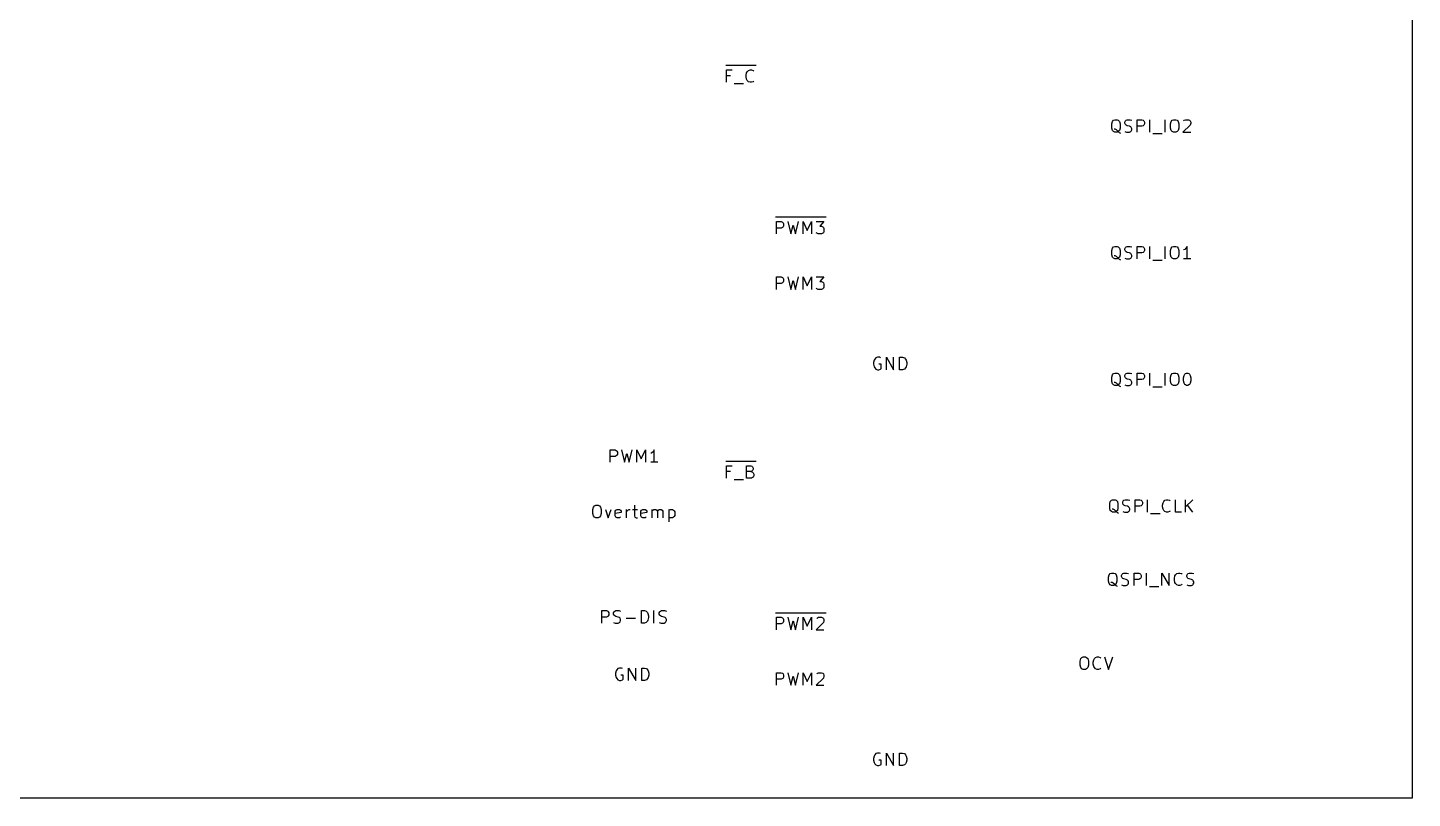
# Model space of a CAD drawing. Extents: x -62 to 117, y -30 to 93.
# Drawn here: x 6.3 to 117.5, y -30.5 to 31.3 of the extents above; entities that cross this region are included whole.
import ezdxf

# ---------------------------------------------------------------- set-up
doc = ezdxf.new("R2010")
doc.units = 0
doc.header["$LTSCALE"] = 10
doc.layers.add('BLACK', color=7, linetype='CONTINUOUS')

msp = doc.modelspace()

# ---------------------------------------------------------------- linework, layer by layer
at = {"layer": 'BLACK', "color": 7, "linetype": 'CONTINUOUS'}
for p, q in [((117.47, 81.28), (117.47, -30.48)), ((62.37, 28.32), (63.05, 28.32)), ((62.43, 26.95), (62.43, 27.95)), ((62.43, 27.95), (62.9, 27.95)), ((63.05, 28.32), (63.81, 28.32)), ((63.81, 28.32), (64.81, 28.32)), ((64.05, 27.71), (64.1, 27.8)), ((64.1, 27.8), (64.19, 27.9)), ((64.19, 27.9), (64.33, 27.95)), ((64.33, 27.95), (64.43, 27.95)), ((64.43, 27.95), (64.57, 27.9)), ((64.57, 27.9), (64.62, 27.85)), ((62.76, 27.47), (62.43, 27.47)), ((63.05, 26.85), (63.81, 26.85)), ((64, 27.52), (64.05, 27.71)), ((64, 27.38), (64, 27.52)), ((64.05, 27.19), (64, 27.38)), ((64.1, 27.09), (64.05, 27.19)), ((64.19, 27), (64.1, 27.09)), ((64.33, 26.95), (64.19, 27)), ((64.43, 26.95), (64.33, 26.95)), ((64.57, 27), (64.43, 26.95)), ((64.62, 27.04), (64.57, 27)), ((93.35, 23.61), (93.4, 23.8)), ((93.35, 23.28), (93.35, 23.61)), ((93.4, 23.8), (93.5, 23.9)), ((93.5, 23.9), (93.59, 23.95)), ((93.59, 23.95), (93.78, 23.95)), ((93.78, 23.95), (93.88, 23.9)), ((93.88, 23.9), (93.97, 23.8)), ((93.97, 23.8), (94.02, 23.61)), ((94.02, 23.61), (94.02, 23.28)), ((94.4, 23.76), (94.45, 23.85)), ((94.4, 23.66), (94.4, 23.76)), ((94.45, 23.57), (94.4, 23.66)), ((94.45, 23.85), (94.5, 23.9)), ((94.5, 23.52), (94.45, 23.57)), ((94.5, 23.9), (94.59, 23.95)), ((94.59, 23.47), (94.5, 23.52)), ((94.59, 23.95), (94.83, 23.95)), ((94.78, 23.42), (94.59, 23.47)), ((94.88, 23.38), (94.78, 23.42)), ((94.83, 23.95), (94.97, 23.9)), ((94.92, 23.33), (94.88, 23.38)), ((95.4, 22.95), (95.4, 23.95)), ((95.4, 23.95), (95.78, 23.95)), ((95.78, 23.42), (95.4, 23.42)), ((95.78, 23.95), (95.88, 23.9)), ((95.88, 23.47), (95.78, 23.42)), ((95.88, 23.9), (95.92, 23.85)), ((95.92, 23.52), (95.88, 23.47)), ((95.92, 23.85), (95.97, 23.76)), ((95.97, 23.61), (95.92, 23.52)), ((95.97, 23.76), (95.97, 23.61)), ((96.4, 22.95), (96.4, 23.95)), ((97.64, 22.95), (97.64, 23.95)), ((98.07, 23.61), (98.12, 23.8)), ((98.07, 23.28), (98.07, 23.61)), ((98.12, 23.8), (98.21, 23.9)), ((98.21, 23.9), (98.31, 23.95)), ((98.31, 23.95), (98.5, 23.95)), ((98.5, 23.95), (98.59, 23.9)), ((98.59, 23.9), (98.69, 23.8)), ((98.69, 23.8), (98.73, 23.61)), ((98.73, 23.61), (98.73, 23.28)), ((99.64, 23.52), (99.07, 22.95)), ((99.12, 23.85), (99.16, 23.9)), ((99.16, 23.9), (99.26, 23.95)), ((99.26, 23.95), (99.5, 23.95)), ((99.5, 23.95), (99.59, 23.9)), ((99.59, 23.9), (99.64, 23.85)), ((99.64, 23.85), (99.69, 23.76)), ((99.69, 23.66), (99.64, 23.52)), ((99.69, 23.76), (99.69, 23.66)), ((93.4, 23.09), (93.35, 23.28)), ((93.5, 23), (93.4, 23.09)), ((93.59, 22.95), (93.5, 23)), ((93.64, 23.19), (93.54, 23.19)), ((93.78, 22.95), (93.59, 22.95)), ((93.73, 23.14), (93.64, 23.19)), ((93.88, 23), (93.73, 23.14)), ((93.88, 23), (93.78, 22.95)), ((93.97, 23.09), (93.88, 23)), ((93.97, 22.9), (93.88, 23)), ((94.02, 23.28), (93.97, 23.09)), ((94.07, 22.85), (93.97, 22.9)), ((94.4, 23), (94.54, 22.95)), ((94.54, 22.95), (94.78, 22.95)), ((94.78, 22.95), (94.88, 23)), ((94.88, 23), (94.92, 23.04)), ((94.97, 23.23), (94.92, 23.33)), ((94.92, 23.04), (94.97, 23.14)), ((94.97, 23.14), (94.97, 23.23)), ((96.64, 22.85), (97.4, 22.85)), ((98.12, 23.09), (98.07, 23.28)), ((98.21, 23), (98.12, 23.09)), ((98.31, 22.95), (98.21, 23)), ((98.5, 22.95), (98.31, 22.95)), ((98.59, 23), (98.5, 22.95)), ((98.69, 23.09), (98.59, 23)), ((98.73, 23.28), (98.69, 23.09)), ((99.07, 22.95), (99.69, 22.95)), ((66.38, 16.16), (67.21, 16.16)), ((66.44, 14.79), (66.44, 15.79)), ((66.44, 15.79), (66.83, 15.79)), ((66.83, 15.79), (66.92, 15.74)), ((66.92, 15.74), (66.97, 15.69)), ((66.97, 15.69), (67.02, 15.6)), ((67.02, 15.6), (67.02, 15.45)), ((67.21, 16.16), (68.35, 16.16)), ((67.35, 15.79), (67.59, 14.79)), ((67.97, 14.79), (68.21, 15.79)), ((68.35, 16.16), (69.49, 16.16)), ((68.59, 14.79), (68.59, 15.79)), ((68.59, 15.79), (68.92, 15.07)), ((68.92, 15.07), (69.25, 15.79)), ((69.25, 15.79), (69.25, 14.79)), ((69.49, 16.16), (70.44, 16.16)), ((69.64, 15.79), (70.25, 15.79)), ((70.25, 15.79), (69.92, 15.41)), ((66.83, 15.26), (66.44, 15.26)), ((66.92, 15.31), (66.83, 15.26)), ((66.97, 15.36), (66.92, 15.31)), ((67.02, 15.45), (66.97, 15.36)), ((67.59, 14.79), (67.78, 15.5)), ((67.78, 15.5), (67.97, 14.79)), ((69.68, 14.84), (69.64, 14.88)), ((69.78, 14.79), (69.68, 14.84)), ((70.06, 14.79), (69.78, 14.79)), ((69.92, 15.41), (70.06, 15.41)), ((70.06, 15.41), (70.16, 15.36)), ((70.16, 14.84), (70.06, 14.79)), ((70.16, 15.36), (70.21, 15.31)), ((70.21, 14.88), (70.16, 14.84)), ((70.21, 15.31), (70.25, 15.22)), ((70.25, 14.98), (70.21, 14.88)), ((70.25, 15.22), (70.25, 14.98)), ((93.35, 13.45), (93.4, 13.64)), ((93.35, 13.12), (93.35, 13.45)), ((93.4, 13.64), (93.5, 13.74)), ((93.5, 13.74), (93.59, 13.79)), ((93.59, 13.79), (93.78, 13.79)), ((93.78, 13.79), (93.88, 13.74)), ((93.88, 13.74), (93.97, 13.64)), ((93.97, 13.64), (94.02, 13.45)), ((94.02, 13.45), (94.02, 13.12)), ((94.4, 13.6), (94.45, 13.69)), ((94.4, 13.5), (94.4, 13.6)), ((94.45, 13.41), (94.4, 13.5)), ((94.45, 13.69), (94.5, 13.74)), ((94.5, 13.36), (94.45, 13.41)), ((94.5, 13.74), (94.59, 13.79)), ((94.59, 13.31), (94.5, 13.36)), ((94.59, 13.79), (94.83, 13.79)), ((94.83, 13.79), (94.97, 13.74)), ((95.4, 12.79), (95.4, 13.79)), ((95.4, 13.79), (95.78, 13.79)), ((95.78, 13.79), (95.88, 13.74)), ((95.88, 13.74), (95.92, 13.69)), ((95.92, 13.36), (95.88, 13.31)), ((95.92, 13.69), (95.97, 13.6)), ((95.97, 13.45), (95.92, 13.36)), ((95.97, 13.6), (95.97, 13.45)), ((96.4, 12.79), (96.4, 13.79)), ((97.64, 12.79), (97.64, 13.79)), ((98.07, 13.45), (98.12, 13.64)), ((98.07, 13.12), (98.07, 13.45)), ((98.12, 13.64), (98.21, 13.74)), ((98.21, 13.74), (98.31, 13.79)), ((98.31, 13.79), (98.5, 13.79)), ((98.5, 13.79), (98.59, 13.74)), ((98.59, 13.74), (98.69, 13.64)), ((98.69, 13.64), (98.73, 13.45)), ((98.73, 13.45), (98.73, 13.12)), ((99.21, 13.55), (99.12, 13.5)), ((99.31, 13.64), (99.21, 13.55)), ((99.4, 13.79), (99.31, 13.64)), ((99.4, 12.79), (99.4, 13.79)), ((93.4, 12.93), (93.35, 13.12)), ((93.5, 12.84), (93.4, 12.93)), ((93.59, 12.79), (93.5, 12.84)), ((93.64, 13.03), (93.54, 13.03)), ((93.78, 12.79), (93.59, 12.79)), ((93.73, 12.98), (93.64, 13.03)), ((93.88, 12.84), (93.73, 12.98)), ((93.88, 12.84), (93.78, 12.79)), ((93.97, 12.93), (93.88, 12.84)), ((93.97, 12.74), (93.88, 12.84)), ((94.02, 13.12), (93.97, 12.93)), ((94.07, 12.69), (93.97, 12.74)), ((94.4, 12.84), (94.54, 12.79)), ((94.54, 12.79), (94.78, 12.79)), ((94.78, 13.26), (94.59, 13.31)), ((94.88, 13.22), (94.78, 13.26)), ((94.78, 12.79), (94.88, 12.84)), ((94.92, 13.17), (94.88, 13.22)), ((94.88, 12.84), (94.92, 12.88)), ((94.97, 13.07), (94.92, 13.17)), ((94.92, 12.88), (94.97, 12.98)), ((94.97, 12.98), (94.97, 13.07)), ((95.78, 13.26), (95.4, 13.26)), ((95.88, 13.31), (95.78, 13.26)), ((96.64, 12.69), (97.4, 12.69)), ((98.12, 12.93), (98.07, 13.12)), ((98.21, 12.84), (98.12, 12.93)), ((98.31, 12.79), (98.21, 12.84)), ((98.5, 12.79), (98.31, 12.79)), ((98.59, 12.84), (98.5, 12.79)), ((98.69, 12.93), (98.59, 12.84)), ((98.73, 13.12), (98.69, 12.93)), ((99.69, 12.79), (99.12, 12.79)), ((66.44, 10.34), (66.44, 11.34)), ((66.44, 11.34), (66.83, 11.34)), ((66.83, 11.34), (66.92, 11.29)), ((66.92, 11.29), (66.97, 11.25)), ((66.97, 11.25), (67.02, 11.15)), ((67.02, 11.15), (67.02, 11.01)), ((67.35, 11.34), (67.59, 10.34)), ((67.97, 10.34), (68.21, 11.34)), ((68.59, 10.34), (68.59, 11.34)), ((68.59, 11.34), (68.92, 10.63)), ((68.92, 10.63), (69.25, 11.34)), ((69.25, 11.34), (69.25, 10.34)), ((69.64, 11.34), (70.25, 11.34)), ((70.25, 11.34), (69.92, 10.96)), ((66.83, 10.82), (66.44, 10.82)), ((66.92, 10.87), (66.83, 10.82)), ((66.97, 10.91), (66.92, 10.87)), ((67.02, 11.01), (66.97, 10.91)), ((67.59, 10.34), (67.78, 11.06)), ((67.78, 11.06), (67.97, 10.34)), ((69.68, 10.39), (69.64, 10.44)), ((69.78, 10.34), (69.68, 10.39)), ((70.06, 10.34), (69.78, 10.34)), ((69.92, 10.96), (70.06, 10.96)), ((70.06, 10.96), (70.16, 10.91)), ((70.16, 10.39), (70.06, 10.34)), ((70.16, 10.91), (70.21, 10.87)), ((70.21, 10.44), (70.16, 10.39)), ((70.21, 10.87), (70.25, 10.77)), ((70.25, 10.53), (70.21, 10.44)), ((70.25, 10.77), (70.25, 10.53)), ((74.28, 4.66), (74.23, 4.47)), ((74.23, 4.47), (74.23, 4.33)), ((74.33, 4.75), (74.28, 4.66)), ((74.42, 4.85), (74.33, 4.75)), ((74.56, 4.9), (74.42, 4.85)), ((74.71, 4.9), (74.56, 4.9)), ((74.8, 4.85), (74.71, 4.9)), ((75.28, 3.9), (75.28, 4.9)), ((75.28, 4.9), (75.85, 3.9)), ((75.85, 3.9), (75.85, 4.9)), ((76.33, 3.9), (76.33, 4.9)), ((76.33, 4.9), (76.56, 4.9)), ((76.56, 4.9), (76.71, 4.85)), ((76.71, 4.85), (76.8, 4.75)), ((76.8, 4.75), (76.85, 4.66)), ((76.85, 4.66), (76.9, 4.47)), ((76.9, 4.47), (76.9, 4.33)), ((74.23, 4.33), (74.28, 4.14)), ((74.28, 4.14), (74.33, 4.04)), ((74.33, 4.04), (74.42, 3.95)), ((74.42, 3.95), (74.56, 3.9)), ((74.56, 3.9), (74.66, 3.9)), ((74.85, 4.33), (74.66, 4.33)), ((74.66, 3.9), (74.8, 3.95)), ((74.8, 3.95), (74.85, 3.99)), ((74.85, 3.99), (74.85, 4.33)), ((76.56, 3.9), (76.33, 3.9)), ((76.71, 3.95), (76.56, 3.9)), ((76.8, 4.04), (76.71, 3.95)), ((76.85, 4.14), (76.8, 4.04)), ((76.9, 4.33), (76.85, 4.14)), ((93.35, 3.29), (93.4, 3.48)), ((93.4, 3.48), (93.5, 3.58)), ((93.5, 3.58), (93.59, 3.63)), ((93.59, 3.63), (93.78, 3.63)), ((93.78, 3.63), (93.88, 3.58)), ((93.88, 3.58), (93.97, 3.48)), ((93.97, 3.48), (94.02, 3.29)), ((94.4, 3.44), (94.45, 3.53)), ((94.4, 3.34), (94.4, 3.44)), ((94.45, 3.25), (94.4, 3.34)), ((94.45, 3.53), (94.5, 3.58)), ((94.5, 3.58), (94.59, 3.63)), ((94.59, 3.63), (94.83, 3.63)), ((94.83, 3.63), (94.97, 3.58)), ((95.4, 2.63), (95.4, 3.63)), ((95.4, 3.63), (95.78, 3.63)), ((95.78, 3.63), (95.88, 3.58)), ((95.88, 3.58), (95.92, 3.53)), ((95.92, 3.53), (95.97, 3.44)), ((95.97, 3.44), (95.97, 3.29)), ((96.4, 2.63), (96.4, 3.63)), ((97.64, 2.63), (97.64, 3.63)), ((98.07, 3.29), (98.12, 3.48)), ((98.12, 3.48), (98.21, 3.58)), ((98.21, 3.58), (98.31, 3.63)), ((98.31, 3.63), (98.5, 3.63)), ((98.5, 3.63), (98.59, 3.58)), ((98.59, 3.58), (98.69, 3.48)), ((98.69, 3.48), (98.73, 3.29)), ((99.12, 3.25), (99.16, 3.44)), ((99.16, 3.44), (99.21, 3.53)), ((99.21, 3.53), (99.26, 3.58)), ((99.26, 3.58), (99.35, 3.63)), ((99.35, 3.63), (99.45, 3.63)), ((99.45, 3.63), (99.54, 3.58)), ((99.54, 3.58), (99.59, 3.53)), ((99.59, 3.53), (99.64, 3.44)), ((99.64, 3.44), (99.69, 3.25)), ((93.35, 2.96), (93.35, 3.29)), ((93.4, 2.77), (93.35, 2.96)), ((93.5, 2.68), (93.4, 2.77)), ((93.59, 2.63), (93.5, 2.68)), ((93.64, 2.87), (93.54, 2.87)), ((93.78, 2.63), (93.59, 2.63)), ((93.73, 2.82), (93.64, 2.87)), ((93.88, 2.68), (93.73, 2.82)), ((93.88, 2.68), (93.78, 2.63)), ((93.97, 2.77), (93.88, 2.68)), ((93.97, 2.58), (93.88, 2.68)), ((94.02, 2.96), (93.97, 2.77)), ((94.07, 2.53), (93.97, 2.58)), ((94.02, 3.29), (94.02, 2.96)), ((94.4, 2.68), (94.54, 2.63)), ((94.5, 3.2), (94.45, 3.25)), ((94.59, 3.15), (94.5, 3.2)), ((94.54, 2.63), (94.78, 2.63)), ((94.78, 3.1), (94.59, 3.15)), ((94.88, 3.06), (94.78, 3.1)), ((94.78, 2.63), (94.88, 2.68)), ((94.92, 3.01), (94.88, 3.06)), ((94.88, 2.68), (94.92, 2.72)), ((94.97, 2.91), (94.92, 3.01)), ((94.92, 2.72), (94.97, 2.82)), ((94.97, 2.82), (94.97, 2.91)), ((95.78, 3.1), (95.4, 3.1)), ((95.88, 3.15), (95.78, 3.1)), ((95.92, 3.2), (95.88, 3.15)), ((95.97, 3.29), (95.92, 3.2)), ((96.64, 2.53), (97.4, 2.53)), ((98.07, 2.96), (98.07, 3.29)), ((98.12, 2.77), (98.07, 2.96)), ((98.21, 2.68), (98.12, 2.77)), ((98.31, 2.63), (98.21, 2.68)), ((98.5, 2.63), (98.31, 2.63)), ((98.59, 2.68), (98.5, 2.63)), ((98.69, 2.77), (98.59, 2.68)), ((98.73, 2.96), (98.69, 2.77)), ((98.73, 3.29), (98.73, 2.96)), ((99.12, 3.01), (99.12, 3.25)), ((99.16, 2.82), (99.12, 3.01)), ((99.21, 2.72), (99.16, 2.82)), ((99.26, 2.68), (99.21, 2.72)), ((99.35, 2.63), (99.26, 2.68)), ((99.45, 2.63), (99.35, 2.63)), ((99.54, 2.68), (99.45, 2.63)), ((99.59, 2.72), (99.54, 2.68)), ((99.64, 2.82), (99.59, 2.72)), ((99.69, 3.01), (99.64, 2.82)), ((99.69, 3.25), (99.69, 3.01)), ((53.11, -3.53), (53.11, -2.53)), ((53.11, -2.53), (53.49, -2.53)), ((53.49, -3.06), (53.11, -3.06)), ((53.49, -2.53), (53.59, -2.58)), ((53.59, -3.01), (53.49, -3.06)), ((53.59, -2.58), (53.63, -2.63)), ((53.63, -2.96), (53.59, -3.01)), ((53.63, -2.63), (53.68, -2.72)), ((53.68, -2.87), (53.63, -2.96)), ((53.68, -2.72), (53.68, -2.87)), ((54.01, -2.53), (54.25, -3.53)), ((54.25, -3.53), (54.44, -2.82)), ((54.44, -2.82), (54.63, -3.53)), ((54.63, -3.53), (54.87, -2.53)), ((55.25, -3.53), (55.25, -2.53)), ((55.25, -2.53), (55.59, -3.25)), ((55.59, -3.25), (55.92, -2.53)), ((55.92, -2.53), (55.92, -3.53)), ((56.44, -2.77), (56.35, -2.82)), ((56.54, -2.68), (56.44, -2.77)), ((56.63, -2.53), (56.54, -2.68)), ((56.63, -3.53), (56.63, -2.53)), ((56.92, -3.53), (56.35, -3.53)), ((62.37, -3.44), (63.05, -3.44)), ((62.43, -4.8), (62.43, -3.8)), ((62.43, -3.8), (62.9, -3.8)), ((62.76, -4.28), (62.43, -4.28)), ((63.05, -3.44), (63.81, -3.44)), ((63.81, -3.44), (64.81, -3.44)), ((64.05, -4.8), (64.05, -3.8)), ((64.05, -3.8), (64.38, -3.8)), ((64.38, -4.28), (64.05, -4.28)), ((64.38, -3.8), (64.48, -3.85)), ((64.48, -4.23), (64.38, -4.28)), ((64.38, -4.28), (64.52, -4.33)), ((64.48, -3.85), (64.52, -3.9)), ((64.52, -4.18), (64.48, -4.23)), ((64.52, -3.9), (64.57, -3.99)), ((64.57, -4.09), (64.52, -4.18)), ((64.52, -4.33), (64.57, -4.37)), ((64.57, -3.99), (64.57, -4.09)), ((64.57, -4.37), (64.62, -4.47)), ((63.05, -4.9), (63.81, -4.9)), ((64.43, -4.8), (64.05, -4.8)), ((64.52, -4.75), (64.43, -4.8)), ((64.57, -4.71), (64.52, -4.75)), ((64.62, -4.61), (64.57, -4.71)), ((64.62, -4.47), (64.62, -4.61)), ((93.23, -6.68), (93.33, -6.58)), ((93.33, -6.58), (93.42, -6.53)), ((93.42, -6.53), (93.62, -6.53)), ((93.62, -6.53), (93.71, -6.58)), ((93.71, -6.58), (93.81, -6.68)), ((94.23, -6.72), (94.28, -6.63)), ((94.28, -6.63), (94.33, -6.58)), ((94.33, -6.58), (94.42, -6.53)), ((94.42, -6.53), (94.66, -6.53)), ((94.66, -6.53), (94.81, -6.58)), ((95.23, -7.53), (95.23, -6.53)), ((95.23, -6.53), (95.62, -6.53)), ((95.62, -6.53), (95.71, -6.58)), ((95.71, -6.58), (95.76, -6.63)), ((95.76, -6.63), (95.81, -6.72)), ((96.23, -7.53), (96.23, -6.53)), ((97.52, -6.68), (97.62, -6.58)), ((97.62, -6.58), (97.76, -6.53)), ((97.76, -6.53), (97.85, -6.53)), ((97.85, -6.53), (98, -6.58)), ((98, -6.58), (98.04, -6.63)), ((98.47, -7.53), (98.47, -6.53)), ((99.28, -7.53), (99.28, -6.53)), ((99.85, -6.53), (99.28, -7.1)), ((51.71, -7.31), (51.75, -7.12)), ((51.71, -7.64), (51.71, -7.31)), ((51.75, -7.83), (51.71, -7.64)), ((51.75, -7.12), (51.85, -7.03)), ((51.85, -7.03), (51.94, -6.98)), ((51.94, -6.98), (52.13, -6.98)), ((52.13, -6.98), (52.23, -7.03)), ((52.23, -7.03), (52.32, -7.12)), ((52.32, -7.12), (52.37, -7.31)), ((52.37, -7.64), (52.32, -7.83)), ((52.37, -7.31), (52.37, -7.64)), ((52.71, -7.31), (52.94, -7.98)), ((52.94, -7.98), (53.18, -7.31)), ((53.51, -7.45), (53.56, -7.36)), ((53.51, -7.83), (53.51, -7.45)), ((53.99, -7.55), (53.51, -7.64)), ((53.56, -7.36), (53.66, -7.31)), ((53.66, -7.31), (53.85, -7.31)), ((53.85, -7.31), (53.94, -7.36)), ((53.94, -7.36), (53.99, -7.45)), ((53.99, -7.45), (53.99, -7.55)), ((54.42, -7.98), (54.42, -7.31)), ((54.42, -7.5), (54.47, -7.41)), ((54.47, -7.41), (54.51, -7.36)), ((54.51, -7.36), (54.61, -7.31)), ((54.61, -7.31), (54.71, -7.31)), ((54.9, -7.31), (55.28, -7.31)), ((55.04, -6.98), (55.04, -7.83)), ((55.56, -7.45), (55.61, -7.36)), ((55.56, -7.83), (55.56, -7.45)), ((56.04, -7.55), (55.56, -7.64)), ((55.61, -7.36), (55.71, -7.31)), ((55.71, -7.31), (55.9, -7.31)), ((55.9, -7.31), (55.99, -7.36)), ((55.99, -7.36), (56.04, -7.45)), ((56.04, -7.45), (56.04, -7.55)), ((56.47, -7.98), (56.47, -7.31)), ((56.47, -7.41), (56.51, -7.36)), ((56.51, -7.36), (56.61, -7.31)), ((56.61, -7.31), (56.75, -7.31)), ((56.75, -7.31), (56.85, -7.36)), ((56.85, -7.36), (56.9, -7.45)), ((56.9, -7.45), (56.94, -7.36)), ((56.9, -7.45), (56.9, -7.98)), ((56.94, -7.36), (57.04, -7.31)), ((57.04, -7.31), (57.18, -7.31)), ((57.18, -7.31), (57.28, -7.36)), ((57.28, -7.36), (57.32, -7.45)), ((57.32, -7.45), (57.32, -7.98)), ((57.8, -7.31), (57.8, -8.31)), ((57.8, -7.36), (57.9, -7.31)), ((57.9, -7.31), (58.09, -7.31)), ((58.09, -7.31), (58.18, -7.36)), ((58.18, -7.36), (58.23, -7.41)), ((58.23, -7.41), (58.28, -7.5)), ((58.28, -7.5), (58.28, -7.79)), ((93.19, -6.87), (93.23, -6.68)), ((93.19, -7.2), (93.19, -6.87)), ((93.23, -7.39), (93.19, -7.2)), ((93.33, -7.48), (93.23, -7.39)), ((93.42, -7.53), (93.33, -7.48)), ((93.47, -7.29), (93.38, -7.29)), ((93.62, -7.53), (93.42, -7.53)), ((93.57, -7.34), (93.47, -7.29)), ((93.71, -7.48), (93.57, -7.34)), ((93.71, -7.48), (93.62, -7.53)), ((93.81, -7.39), (93.71, -7.48)), ((93.81, -7.58), (93.71, -7.48)), ((93.81, -6.68), (93.85, -6.87)), ((93.85, -7.2), (93.81, -7.39)), ((93.9, -7.63), (93.81, -7.58)), ((93.85, -6.87), (93.85, -7.2)), ((94.23, -6.82), (94.23, -6.72)), ((94.28, -6.91), (94.23, -6.82)), ((94.23, -7.48), (94.38, -7.53)), ((94.33, -6.96), (94.28, -6.91)), ((94.42, -7.01), (94.33, -6.96)), ((94.38, -7.53), (94.62, -7.53)), ((94.62, -7.06), (94.42, -7.01)), ((94.71, -7.1), (94.62, -7.06)), ((94.62, -7.53), (94.71, -7.48)), ((94.76, -7.15), (94.71, -7.1)), ((94.71, -7.48), (94.76, -7.44)), ((94.81, -7.25), (94.76, -7.15)), ((94.76, -7.44), (94.81, -7.34)), ((94.81, -7.34), (94.81, -7.25)), ((95.62, -7.06), (95.23, -7.06)), ((95.71, -7.01), (95.62, -7.06)), ((95.76, -6.96), (95.71, -7.01)), ((95.81, -6.87), (95.76, -6.96)), ((95.81, -6.72), (95.81, -6.87)), ((96.47, -7.63), (97.23, -7.63)), ((97.42, -6.96), (97.47, -6.77)), ((97.42, -7.1), (97.42, -6.96)), ((97.47, -7.29), (97.42, -7.1)), ((97.47, -6.77), (97.52, -6.68)), ((97.52, -7.39), (97.47, -7.29)), ((97.62, -7.48), (97.52, -7.39)), ((97.76, -7.53), (97.62, -7.48)), ((97.85, -7.53), (97.76, -7.53)), ((98, -7.48), (97.85, -7.53)), ((98.04, -7.44), (98, -7.48)), ((98.95, -7.53), (98.47, -7.53)), ((99.85, -7.53), (99.42, -6.96)), ((51.85, -7.93), (51.75, -7.83)), ((51.94, -7.98), (51.85, -7.93)), ((52.13, -7.98), (51.94, -7.98)), ((52.23, -7.93), (52.13, -7.98)), ((52.32, -7.83), (52.23, -7.93)), ((53.56, -7.93), (53.51, -7.83)), ((53.66, -7.98), (53.56, -7.93)), ((53.85, -7.98), (53.66, -7.98)), ((53.94, -7.93), (53.85, -7.98)), ((55.04, -7.83), (55.09, -7.93)), ((55.09, -7.93), (55.18, -7.98)), ((55.18, -7.98), (55.28, -7.98)), ((55.61, -7.93), (55.56, -7.83)), ((55.71, -7.98), (55.61, -7.93)), ((55.9, -7.98), (55.71, -7.98)), ((55.99, -7.93), (55.9, -7.98)), ((57.9, -7.98), (57.8, -7.93)), ((58.09, -7.98), (57.9, -7.98)), ((58.18, -7.93), (58.09, -7.98)), ((58.23, -7.88), (58.18, -7.93)), ((58.28, -7.79), (58.23, -7.88)), ((93.09, -12.74), (93.14, -12.55)), ((93.09, -13.07), (93.09, -12.74)), ((93.14, -13.26), (93.09, -13.07)), ((93.14, -12.55), (93.23, -12.45)), ((93.23, -13.36), (93.14, -13.26)), ((93.23, -12.45), (93.33, -12.41)), ((93.38, -13.17), (93.28, -13.17)), ((93.33, -12.41), (93.52, -12.41)), ((93.47, -13.22), (93.38, -13.17)), ((93.62, -13.36), (93.47, -13.22)), ((93.52, -12.41), (93.62, -12.45)), ((93.62, -12.45), (93.71, -12.55)), ((93.71, -13.26), (93.62, -13.36)), ((93.71, -12.55), (93.76, -12.74)), ((93.76, -13.07), (93.71, -13.26)), ((93.76, -12.74), (93.76, -13.07)), ((94.14, -12.6), (94.19, -12.5)), ((94.14, -12.69), (94.14, -12.6)), ((94.19, -12.79), (94.14, -12.69)), ((94.19, -12.5), (94.23, -12.45)), ((94.23, -12.84), (94.19, -12.79)), ((94.23, -12.45), (94.33, -12.41)), ((94.33, -12.88), (94.23, -12.84)), ((94.33, -12.41), (94.57, -12.41)), ((94.52, -12.93), (94.33, -12.88)), ((94.62, -12.98), (94.52, -12.93)), ((94.57, -12.41), (94.71, -12.45)), ((94.66, -13.03), (94.62, -12.98)), ((94.62, -13.36), (94.66, -13.31)), ((94.71, -13.12), (94.66, -13.03)), ((94.66, -13.31), (94.71, -13.22)), ((94.71, -13.22), (94.71, -13.12)), ((95.14, -13.41), (95.14, -12.41)), ((95.14, -12.41), (95.52, -12.41)), ((95.52, -12.93), (95.14, -12.93)), ((95.52, -12.41), (95.62, -12.45)), ((95.62, -12.88), (95.52, -12.93)), ((95.62, -12.45), (95.66, -12.5)), ((95.66, -12.84), (95.62, -12.88)), ((95.66, -12.5), (95.71, -12.6)), ((95.71, -12.74), (95.66, -12.84)), ((95.71, -12.6), (95.71, -12.74)), ((96.14, -13.41), (96.14, -12.41)), ((97.38, -13.41), (97.38, -12.41)), ((97.38, -12.41), (97.95, -13.41)), ((97.95, -13.41), (97.95, -12.41)), ((98.38, -12.84), (98.42, -12.64)), ((98.38, -12.98), (98.38, -12.84)), ((98.42, -13.17), (98.38, -12.98)), ((98.42, -12.64), (98.47, -12.55)), ((98.47, -13.26), (98.42, -13.17)), ((98.47, -12.55), (98.57, -12.45)), ((98.57, -13.36), (98.47, -13.26)), ((98.57, -12.45), (98.71, -12.41)), ((98.71, -12.41), (98.81, -12.41)), ((98.81, -12.41), (98.95, -12.45)), ((98.95, -12.45), (99, -12.5)), ((99, -13.31), (98.95, -13.36)), ((99.38, -12.6), (99.42, -12.5)), ((99.38, -12.69), (99.38, -12.6)), ((99.42, -12.79), (99.38, -12.69)), ((99.42, -12.5), (99.47, -12.45)), ((99.47, -12.84), (99.42, -12.79)), ((99.47, -12.45), (99.57, -12.41)), ((99.57, -12.88), (99.47, -12.84)), ((99.57, -12.41), (99.81, -12.41)), ((99.76, -12.93), (99.57, -12.88)), ((99.85, -12.98), (99.76, -12.93)), ((99.81, -12.41), (99.95, -12.45)), ((99.9, -13.03), (99.85, -12.98)), ((99.85, -13.36), (99.9, -13.31)), ((99.95, -13.12), (99.9, -13.03)), ((99.9, -13.31), (99.95, -13.22)), ((99.95, -13.22), (99.95, -13.12)), ((93.33, -13.41), (93.23, -13.36)), ((93.52, -13.41), (93.33, -13.41)), ((93.62, -13.36), (93.52, -13.41)), ((93.71, -13.45), (93.62, -13.36)), ((93.81, -13.5), (93.71, -13.45)), ((94.14, -13.36), (94.28, -13.41)), ((94.28, -13.41), (94.52, -13.41)), ((94.52, -13.41), (94.62, -13.36)), ((96.38, -13.5), (97.14, -13.5)), ((98.71, -13.41), (98.57, -13.36)), ((98.81, -13.41), (98.71, -13.41)), ((98.95, -13.36), (98.81, -13.41)), ((99.38, -13.36), (99.52, -13.41)), ((99.52, -13.41), (99.76, -13.41)), ((99.76, -13.41), (99.85, -13.36)), ((52.42, -16.42), (52.42, -15.42)), ((52.42, -15.42), (52.8, -15.42)), ((52.8, -15.42), (52.9, -15.47)), ((52.9, -15.47), (52.94, -15.52)), ((52.94, -15.52), (52.99, -15.61)), ((53.37, -15.61), (53.42, -15.52)), ((53.42, -15.52), (53.47, -15.47)), ((53.47, -15.47), (53.56, -15.42)), ((53.56, -15.42), (53.8, -15.42)), ((53.8, -15.42), (53.94, -15.47)), ((55.61, -16.42), (55.61, -15.42)), ((55.61, -15.42), (55.85, -15.42)), ((55.85, -15.42), (55.99, -15.47)), ((55.99, -15.47), (56.09, -15.57)), ((56.61, -16.42), (56.61, -15.42)), ((57.04, -15.61), (57.09, -15.52)), ((57.09, -15.52), (57.13, -15.47)), ((57.13, -15.47), (57.23, -15.42)), ((57.23, -15.42), (57.47, -15.42)), ((57.47, -15.42), (57.61, -15.47)), ((52.8, -15.95), (52.42, -15.95)), ((52.9, -15.9), (52.8, -15.95)), ((52.94, -15.85), (52.9, -15.9)), ((52.99, -15.76), (52.94, -15.85)), ((52.99, -15.61), (52.99, -15.76)), ((53.37, -15.71), (53.37, -15.61)), ((53.42, -15.8), (53.37, -15.71)), ((53.37, -16.37), (53.51, -16.42)), ((53.47, -15.85), (53.42, -15.8)), ((53.56, -15.9), (53.47, -15.85)), ((53.51, -16.42), (53.75, -16.42)), ((53.75, -15.95), (53.56, -15.9)), ((53.85, -15.99), (53.75, -15.95)), ((53.75, -16.42), (53.85, -16.37)), ((53.9, -16.04), (53.85, -15.99)), ((53.85, -16.37), (53.9, -16.33)), ((53.94, -16.14), (53.9, -16.04)), ((53.9, -16.33), (53.94, -16.23)), ((53.94, -16.23), (53.94, -16.14)), ((54.37, -16.04), (55.13, -16.04)), ((55.85, -16.42), (55.61, -16.42)), ((55.99, -16.37), (55.85, -16.42)), ((56.09, -16.28), (55.99, -16.37)), ((56.09, -15.57), (56.13, -15.66)), ((56.13, -16.18), (56.09, -16.28)), ((56.13, -15.66), (56.18, -15.85)), ((56.18, -15.99), (56.13, -16.18)), ((56.18, -15.85), (56.18, -15.99)), ((57.04, -15.71), (57.04, -15.61)), ((57.09, -15.8), (57.04, -15.71)), ((57.04, -16.37), (57.18, -16.42)), ((57.13, -15.85), (57.09, -15.8)), ((57.23, -15.9), (57.13, -15.85)), ((57.18, -16.42), (57.42, -16.42)), ((57.42, -15.95), (57.23, -15.9)), ((57.51, -15.99), (57.42, -15.95)), ((57.42, -16.42), (57.51, -16.37)), ((57.56, -16.04), (57.51, -15.99)), ((57.51, -16.37), (57.56, -16.33)), ((57.61, -16.14), (57.56, -16.04)), ((57.56, -16.33), (57.61, -16.23)), ((57.61, -16.23), (57.61, -16.14)), ((66.38, -15.6), (67.21, -15.6)), ((66.44, -16.96), (66.44, -15.96)), ((66.44, -15.96), (66.83, -15.96)), ((66.83, -16.49), (66.44, -16.49)), ((66.83, -15.96), (66.92, -16.01)), ((66.92, -16.44), (66.83, -16.49)), ((66.92, -16.01), (66.97, -16.06)), ((66.97, -16.39), (66.92, -16.44)), ((66.97, -16.06), (67.02, -16.15)), ((67.02, -16.3), (66.97, -16.39)), ((67.02, -16.15), (67.02, -16.3)), ((67.21, -15.6), (68.35, -15.6)), ((67.35, -15.96), (67.59, -16.96)), ((67.59, -16.96), (67.78, -16.25)), ((67.78, -16.25), (67.97, -16.96)), ((67.97, -16.96), (68.21, -15.96)), ((68.35, -15.6), (69.49, -15.6)), ((68.59, -16.96), (68.59, -15.96)), ((68.59, -15.96), (68.92, -16.68)), ((68.92, -16.68), (69.25, -15.96)), ((69.25, -15.96), (69.25, -16.96)), ((69.49, -15.6), (70.44, -15.6)), ((70.21, -16.39), (69.64, -16.96)), ((69.68, -16.06), (69.73, -16.01)), ((69.73, -16.01), (69.83, -15.96)), ((69.83, -15.96), (70.06, -15.96)), ((70.06, -15.96), (70.16, -16.01)), ((70.16, -16.01), (70.21, -16.06)), ((70.21, -16.06), (70.25, -16.15)), ((70.25, -16.25), (70.21, -16.39)), ((70.25, -16.15), (70.25, -16.25)), ((69.64, -16.96), (70.25, -16.96)), ((90.81, -19.47), (90.86, -19.28)), ((90.81, -19.8), (90.81, -19.47)), ((90.86, -19.99), (90.81, -19.8)), ((90.86, -19.28), (90.96, -19.18)), ((90.96, -20.09), (90.86, -19.99)), ((90.96, -19.18), (91.05, -19.14)), ((91.05, -19.14), (91.24, -19.14)), ((91.24, -19.14), (91.34, -19.18)), ((91.34, -19.18), (91.43, -19.28)), ((91.43, -19.99), (91.34, -20.09)), ((91.43, -19.28), (91.48, -19.47)), ((91.48, -19.8), (91.43, -19.99)), ((91.48, -19.47), (91.48, -19.8)), ((91.86, -19.57), (91.91, -19.38)), ((91.86, -19.71), (91.86, -19.57)), ((91.91, -19.9), (91.86, -19.71)), ((91.91, -19.38), (91.96, -19.28)), ((91.96, -19.99), (91.91, -19.9)), ((91.96, -19.28), (92.05, -19.18)), ((92.05, -20.09), (91.96, -19.99)), ((92.05, -19.18), (92.19, -19.14)), ((92.19, -19.14), (92.29, -19.14)), ((92.29, -19.14), (92.43, -19.18)), ((92.43, -19.18), (92.48, -19.23)), ((92.77, -19.14), (93.1, -20.14)), ((93.1, -20.14), (93.43, -19.14)), ((53.58, -20.26), (53.53, -20.45)), ((53.53, -20.45), (53.53, -20.6)), ((53.53, -20.6), (53.58, -20.79)), ((53.63, -20.17), (53.58, -20.26)), ((53.58, -20.79), (53.63, -20.88)), ((53.72, -20.07), (53.63, -20.17)), ((53.63, -20.88), (53.72, -20.98)), ((53.86, -20.03), (53.72, -20.07)), ((53.72, -20.98), (53.86, -21.03)), ((54.01, -20.03), (53.86, -20.03)), ((53.86, -21.03), (53.96, -21.03)), ((54.15, -20.6), (53.96, -20.6)), ((53.96, -21.03), (54.1, -20.98)), ((54.1, -20.07), (54.01, -20.03)), ((54.1, -20.98), (54.15, -20.93)), ((54.15, -20.93), (54.15, -20.6)), ((54.58, -21.03), (54.58, -20.03)), ((54.58, -20.03), (55.15, -21.03)), ((55.15, -21.03), (55.15, -20.03)), ((55.63, -21.03), (55.63, -20.03)), ((55.63, -20.03), (55.86, -20.03)), ((55.86, -21.03), (55.63, -21.03)), ((55.86, -20.03), (56.01, -20.07)), ((56.01, -20.98), (55.86, -21.03)), ((56.01, -20.07), (56.1, -20.17)), ((56.1, -20.88), (56.01, -20.98)), ((56.1, -20.17), (56.15, -20.26)), ((56.15, -20.79), (56.1, -20.88)), ((56.15, -20.26), (56.2, -20.45)), ((56.2, -20.6), (56.15, -20.79)), ((56.2, -20.45), (56.2, -20.6)), ((66.44, -21.41), (66.44, -20.41)), ((66.44, -20.41), (66.83, -20.41)), ((66.83, -20.93), (66.44, -20.93)), ((66.83, -20.41), (66.92, -20.45)), ((66.92, -20.88), (66.83, -20.93)), ((66.92, -20.45), (66.97, -20.5)), ((66.97, -20.84), (66.92, -20.88)), ((66.97, -20.5), (67.02, -20.6)), ((67.02, -20.74), (66.97, -20.84)), ((67.02, -20.6), (67.02, -20.74)), ((67.35, -20.41), (67.59, -21.41)), ((67.59, -21.41), (67.78, -20.69)), ((67.78, -20.69), (67.97, -21.41)), ((67.97, -21.41), (68.21, -20.41)), ((68.59, -21.41), (68.59, -20.41)), ((68.59, -20.41), (68.92, -21.12)), ((68.92, -21.12), (69.25, -20.41)), ((69.25, -20.41), (69.25, -21.41)), ((70.21, -20.84), (69.64, -21.41)), ((69.68, -20.5), (69.73, -20.45)), ((69.73, -20.45), (69.83, -20.41)), ((69.83, -20.41), (70.06, -20.41)), ((70.06, -20.41), (70.16, -20.45)), ((70.16, -20.45), (70.21, -20.5)), ((70.21, -20.5), (70.25, -20.6)), ((70.25, -20.69), (70.21, -20.84)), ((70.25, -20.6), (70.25, -20.69)), ((91.05, -20.14), (90.96, -20.09)), ((91.24, -20.14), (91.05, -20.14)), ((91.34, -20.09), (91.24, -20.14)), ((92.19, -20.14), (92.05, -20.09)), ((92.29, -20.14), (92.19, -20.14)), ((92.43, -20.09), (92.29, -20.14)), ((92.48, -20.04), (92.43, -20.09)), ((69.64, -21.41), (70.25, -21.41)), ((74.28, -27.09), (74.23, -27.28)), ((74.23, -27.28), (74.23, -27.42)), ((74.23, -27.42), (74.28, -27.61)), ((74.33, -27), (74.28, -27.09)), ((74.28, -27.61), (74.33, -27.71)), ((74.42, -26.9), (74.33, -27)), ((74.33, -27.71), (74.42, -27.8)), ((74.56, -26.85), (74.42, -26.9)), ((74.71, -26.85), (74.56, -26.85)), ((74.85, -27.42), (74.66, -27.42)), ((74.8, -26.9), (74.71, -26.85)), ((74.8, -27.8), (74.85, -27.76)), ((74.85, -27.76), (74.85, -27.42)), ((75.28, -27.85), (75.28, -26.85)), ((75.28, -26.85), (75.85, -27.85)), ((75.85, -27.85), (75.85, -26.85)), ((76.33, -27.85), (76.33, -26.85)), ((76.33, -26.85), (76.56, -26.85)), ((76.56, -26.85), (76.71, -26.9)), ((76.71, -26.9), (76.8, -27)), ((76.8, -27.71), (76.71, -27.8)), ((76.8, -27), (76.85, -27.09)), ((76.85, -27.61), (76.8, -27.71)), ((76.85, -27.09), (76.9, -27.28)), ((76.9, -27.42), (76.85, -27.61)), ((76.9, -27.28), (76.9, -27.42)), ((74.42, -27.8), (74.56, -27.85)), ((74.56, -27.85), (74.66, -27.85)), ((74.66, -27.85), (74.8, -27.8)), ((76.56, -27.85), (76.33, -27.85)), ((76.71, -27.8), (76.56, -27.85)), ((117.47, -30.48), (-45.09, -30.48))]:
    msp.add_line(p, q, dxfattribs=at)

doc.saveas('drawing.dxf')
